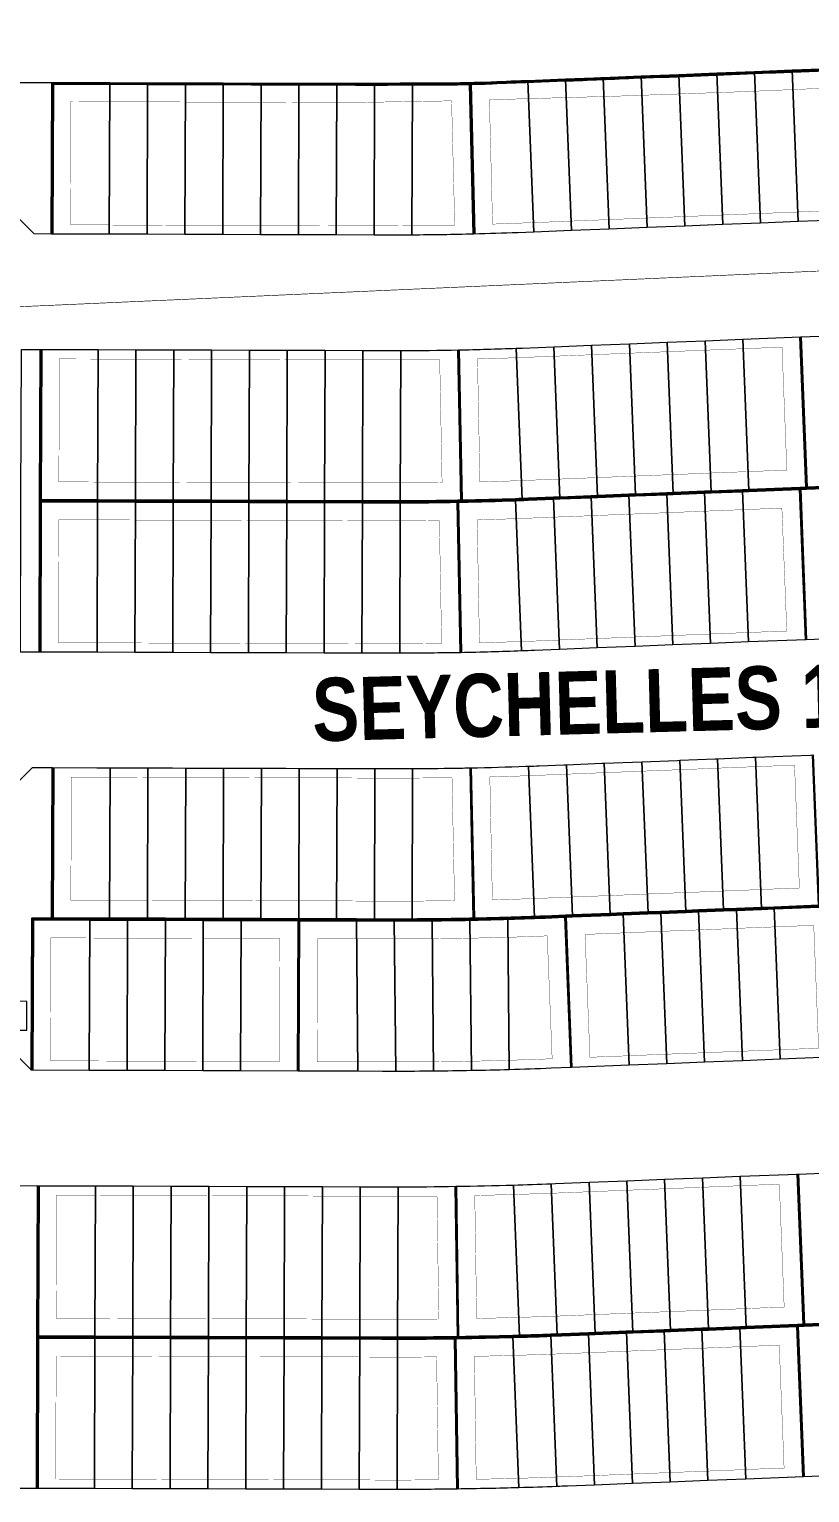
# Model space of a CAD drawing. Header units: centimetres. Extents: x -6122352 to 7132207, y -1694241 to 1947892.
# Drawn here: x 88925 to 212724, y 161259 to 393308 of the extents above; entities that cross this region are included whole.
import ezdxf

# ---------------------------------------------------------------- set-up
doc = ezdxf.new("R2010")
doc.units = ezdxf.units.CM
doc.header["$MEASUREMENT"] = 0
doc.linetypes.add('XR-AR-END-SETTING OUT PLAN$0$23261-XR-AR-SI-GF$0$HIDDEN', pattern=[0.375, 0.25, -0.125])
for name, color, linetype, lineweight, true_color in [('08-Compound Wall-2', 6, 'Continuous', 25, 0xff00ff), ('23585-XR-AR-DAMAC PLOT LIMITS$0$1-End units', 7, 'Continuous', 5, 0xf8991e), ('23585-XR-AR-DAMAC PLOT LIMITS$0$1-Open Space', 7, 'Continuous', 5, 0x90cf5a)]:
    doc.layers.add(name, color=color, linetype=linetype, lineweight=lineweight, true_color=true_color)
for name, color, linetype, lineweight in [('23585-XR-AR-BOUNDARY WALLS AND SETBACKS$0$A-ANNO-TEXT', 3, 'Continuous', 25), ('23585-XR-AR-DAMAC PLOT LIMITS$0$1-Mid units', 41, 'Continuous', 5), ('A-ANNO-TEXT', 3, 'Continuous', 25)]:
    doc.layers.add(name, color=color, linetype=linetype, lineweight=lineweight)
for name, color, linetype in [('23585-XR-AR-BOUNDARY WALLS AND SETBACKS$0$cluster name', 2, 'Continuous'), ('23585-XR-AR-BOUNDARY WALLS AND SETBACKS$0$setback', 7, 'XR-AR-END-SETTING OUT PLAN$0$23261-XR-AR-SI-GF$0$HIDDEN'), ('@MI-REF LAYER', 7, 'Continuous')]:
    doc.layers.add(name, color=color, linetype=linetype)
doc.layers.add('23585-XR-AR-DAMAC PLOT LIMITS$0$D-Phase New', color=7, linetype='Continuous', true_color=0x000080)
doc.styles.add('23585-XR-AR-BOUNDARY WALLS AND SETBACKS$0$Arial', font='arialbd.ttf')

# ---------------------------------------------------------------- blocks, each defined once
blk = doc.blocks.new('23585-XR-AR-BOUNDARY WALLS AND SETBACKS$0$A$Cfa569a08')
at = {"layer": '23585-XR-AR-BOUNDARY WALLS AND SETBACKS$0$cluster name', "style": '23585-XR-AR-BOUNDARY WALLS AND SETBACKS$0$Arial', "width": 0.8}
blk.add_text('SEYCHELLES 1', height=10, rotation=49.0537, dxfattribs=at).set_placement((496275.39, 2769184.99, -0.92))
blk = doc.blocks.new('23585-XR-AR-BOUNDARY WALLS AND SETBACKS')
at = {"layer": '08-Compound Wall-2'}
for points in [[(496188.07, 2769208.76), (496170.42, 2769225.02), (496180.69, 2769236.16), (496203.05, 2769260.43, -0.001228), (496213.91, 2769272.41, -0.022102), (496215.02, 2769273.67, -0.022102), (496215.2, 2769273.89, -0.022102), (496215.39, 2769274.1, -0.022102), (496215.78, 2769274.55), (496216.12, 2769274.95), (496216.46, 2769275.34, 0.000436), (496217, 2769275.96, -0.005084), (496220.96, 2769280.63), (496224.91, 2769285.3, 0.005876), (496228.67, 2769289.74, 0.005876), (496232.46, 2769294.23, 0.005876), (496245.26, 2769309.36, 0.005876), (496252.15, 2769317.51, 0.005876), (496258.06, 2769324.5), (496312.68, 2769389.1), (496331.01, 2769373.61)], [(496215.43, 2769273.85, -0.013599), (496215.54, 2769273.97, -0.022616), (496215.93, 2769274.42), (496216.27, 2769274.82), (496216.62, 2769275.21, 0.000437), (496217.15, 2769275.83, -0.005087), (496221.12, 2769280.5), (496225.07, 2769285.17, 0.005873), (496228.82, 2769289.61, 0.005872), (496232.61, 2769294.1, 0.005875), (496245.41, 2769309.23, 0.005874), (496252.31, 2769317.39, 0.005809), (496258.15, 2769324.3, 0.005809)], [(496280.27, 2769285.26), (496298.52, 2769269.83), (496297.92, 2769269.12), (496292.68, 2769262.92), (496292.02, 2769262.13), (496288.81, 2769258.33), (496288.14, 2769257.55), (496284.93, 2769253.75), (496284.27, 2769252.97), (496281.06, 2769249.17), (496280.39, 2769248.39), (496277.18, 2769244.59), (496276.52, 2769243.8), (496273.31, 2769240.01), (496272.65, 2769239.22), (496270.09, 2769236.2, -0.000473), (496269.44, 2769235.43, -0.000482), (496268.77, 2769234.64, -0.003988), (496263.2, 2769228.22), (496245.26, 2769244.01)], [(496188.2, 2769208.9), (496170.7, 2769225.04), (496180.83, 2769236.03), (496203.2, 2769260.29, -0.001229), (496214.06, 2769272.28, -0.022324), (496215.17, 2769273.54, -0.016973), (496215.3, 2769273.7, -0.016973)], [(496280.91, 2769211.86), (496262.99, 2769227.67), (496263.29, 2769228.01, 0.004035), (496268.92, 2769234.51, 0.000482), (496269.59, 2769235.3, 0.000473), (496270.24, 2769236.07), (496272.8, 2769239.09), (496273.46, 2769239.88), (496276.67, 2769243.67), (496277.34, 2769244.46), (496280.55, 2769248.26), (496281.21, 2769249.04), (496284.42, 2769252.84), (496285.08, 2769253.62), (496288.3, 2769257.42), (496288.96, 2769258.21), (496292.17, 2769262), (496292.83, 2769262.79), (496298.01, 2769268.91), (496316.26, 2769253.48)], [(496245.13, 2769243.86), (496263.07, 2769228.07), (496262.77, 2769227.73, -0.004291), (496256.66, 2769220.92, -0.001171), (496254.97, 2769219.08), (496252.6, 2769216.5), (496248.53, 2769212.09), (496244.47, 2769207.68), (496240.4, 2769203.27), (496236.33, 2769198.86), (496232.27, 2769194.45), (496228.2, 2769190.03), (496224.13, 2769185.62), (496218.07, 2769179.04), (496200.5, 2769195.24)], [(496330.49, 2769241.96), (496348.74, 2769226.53), (496344.21, 2769221.17), (496342.89, 2769219.62), (496340.33, 2769216.59), (496339.02, 2769215.04), (496336.46, 2769212.01), (496335.15, 2769210.45), (496332.59, 2769207.43), (496331.27, 2769205.87), (496328.71, 2769202.85), (496327.4, 2769201.29), (496323.52, 2769196.71), (496322.8, 2769195.86), (496320.72, 2769193.39, -0.000689), (496319.65, 2769192.13, -0.00178), (496316.87, 2769188.89, -0.002201), (496313.41, 2769184.91), (496295.45, 2769200.68)], [(496235.79, 2769162.71), (496218.22, 2769178.91), (496224.28, 2769185.49), (496228.35, 2769189.9), (496232.41, 2769194.31), (496236.48, 2769198.72), (496240.55, 2769203.13), (496244.61, 2769207.55), (496248.68, 2769211.96), (496252.75, 2769216.37), (496255.12, 2769218.94, 0.001171), (496256.81, 2769220.78, 0.004244), (496262.86, 2769227.52), (496280.78, 2769211.71)], [(496295.32, 2769200.53), (496313.28, 2769184.76), (496312.93, 2769184.37, -0.002502), (496308.95, 2769179.88, -0.001314), (496306.83, 2769177.54, -0.001189), (496304.91, 2769175.44, -0.000734), (496303.72, 2769174.14), (496302.78, 2769173.12), (496300.85, 2769171.03), (496298.71, 2769168.71), (496294.65, 2769164.3), (496290.58, 2769159.89), (496288.45, 2769157.57), (496286.51, 2769155.47), (496284.38, 2769153.16), (496282.45, 2769151.06), (496280.31, 2769148.75), (496278.38, 2769146.65), (496276.25, 2769144.34), (496274.31, 2769142.24), (496272.18, 2769139.92), (496268.25, 2769135.66), (496250.68, 2769151.86)], [(496312.44, 2769148.04), (496294.86, 2769164.24), (496298.86, 2769168.57), (496301, 2769170.89), (496302.93, 2769172.99), (496303.87, 2769174.01, 0.000734), (496305.06, 2769175.3, 0.001189), (496306.98, 2769177.41, 0.001314), (496309.09, 2769179.75, 0.002502), (496313.08, 2769184.23), (496313.49, 2769184.7, 0.002243), (496317.02, 2769188.76, 0.00178), (496319.8, 2769192, 0.000689), (496320.87, 2769193.26), (496322.89, 2769195.65), (496341.14, 2769180.22)], [(496377.86, 2769195.31), (496396.11, 2769179.87), (496395.51, 2769179.16), (496390.27, 2769172.96), (496389.6, 2769172.18), (496386.39, 2769168.38), (496385.73, 2769167.6), (496382.52, 2769163.8), (496381.86, 2769163.01), (496378.65, 2769159.22), (496377.98, 2769158.43), (496374.77, 2769154.64), (496374.11, 2769153.85), (496371.34, 2769150.58), (496370.9, 2769150.05), (496370.23, 2769149.27, -0.001867), (496367, 2769145.5), (496366.33, 2769144.72, -0.003237), (496360.64, 2769138.24), (496342.78, 2769154.12)], [(496378.36, 2769121.89), (496360.5, 2769137.78), (496360.73, 2769138.03, 0.003274), (496366.48, 2769144.59), (496367.15, 2769145.36, 0.001867), (496370.39, 2769149.14), (496371.05, 2769149.93), (496371.5, 2769150.45), (496374.26, 2769153.72), (496374.93, 2769154.51), (496378.14, 2769158.3), (496378.8, 2769159.09), (496382.01, 2769162.89), (496382.67, 2769163.67), (496385.88, 2769167.47), (496386.55, 2769168.25), (496389.76, 2769172.05), (496390.42, 2769172.83), (496395.6, 2769178.96), (496413.85, 2769163.53)], [(496342.65, 2769153.97), (496360.51, 2769138.09), (496360.29, 2769137.84, -0.003436), (496354.16, 2769131.05, -0.000938), (496352.47, 2769129.21), (496350.1, 2769126.63), (496346.03, 2769122.22), (496341.96, 2769117.81), (496337.9, 2769113.4), (496333.83, 2769108.98), (496329.76, 2769104.57), (496325.7, 2769100.16), (496321.63, 2769095.75), (496315.56, 2769089.17), (496297.99, 2769105.37)], [(496333.28, 2769072.83), (496315.71, 2769089.03), (496321.78, 2769095.61), (496325.84, 2769100.03), (496329.91, 2769104.44), (496333.98, 2769108.85), (496338.04, 2769113.26), (496342.11, 2769117.67), (496346.18, 2769122.08), (496350.24, 2769126.5), (496352.62, 2769129.07, 0.000938), (496354.31, 2769130.91, 0.003399), (496360.37, 2769137.63), (496378.23, 2769121.74)]]:
    blk.add_lwpolyline(points, format="xyb", dxfattribs=at)
for points in [[(496315.27, 2769326.65), (496333.52, 2769311.21), (496332.98, 2769310.58), (496327.74, 2769304.38), (496327.08, 2769303.6), (496323.87, 2769299.8), (496323.2, 2769299.01), (496319.99, 2769295.22), (496319.33, 2769294.43), (496316.12, 2769290.64), (496315.45, 2769289.85), (496312.24, 2769286.05), (496311.58, 2769285.27), (496308.37, 2769281.47), (496307.71, 2769280.69), (496304.5, 2769276.89), (496303.83, 2769276.11), (496298.65, 2769269.98), (496280.4, 2769285.41)], [(496316.39, 2769253.63), (496298.14, 2769269.07), (496298.74, 2769269.77), (496303.98, 2769275.98), (496304.65, 2769276.76), (496307.86, 2769280.56), (496308.52, 2769281.34), (496311.73, 2769285.14), (496312.4, 2769285.92), (496315.61, 2769289.72), (496316.27, 2769290.51), (496319.48, 2769294.3), (496320.14, 2769295.09), (496323.35, 2769298.88), (496324.02, 2769299.67), (496327.23, 2769303.47), (496327.89, 2769304.25), (496333.01, 2769310.3), (496351.26, 2769294.87)], [(496215.3, 2769273.7), (496233.25, 2769258.07)], [(496215.43, 2769273.85), (496233.39, 2769258.22)], [(496412.86, 2769236.69), (496431.11, 2769221.26), (496430.57, 2769220.63), (496425.33, 2769214.43), (496424.66, 2769213.64), (496421.45, 2769209.85), (496420.79, 2769209.06), (496417.58, 2769205.26), (496416.92, 2769204.48), (496413.71, 2769200.68), (496413.04, 2769199.9), (496409.83, 2769196.1), (496409.17, 2769195.32), (496405.96, 2769191.52), (496405.29, 2769190.73), (496402.08, 2769186.94), (496401.42, 2769186.15), (496396.24, 2769180.03), (496377.99, 2769195.46)], [(496341.27, 2769180.37), (496323.02, 2769195.81), (496323.68, 2769196.58), (496327.55, 2769201.16), (496328.87, 2769202.72), (496331.42, 2769205.74), (496332.74, 2769207.3), (496335.3, 2769210.33), (496336.61, 2769211.88), (496339.17, 2769214.91), (496340.49, 2769216.46), (496343.05, 2769219.49), (496344.36, 2769221.04), (496348.95, 2769226.48), (496350.2, 2769227.95), (496368.45, 2769212.52)], [(496413.98, 2769163.68), (496395.73, 2769179.11), (496396.33, 2769179.82), (496401.57, 2769186.02), (496402.24, 2769186.81), (496405.45, 2769190.6), (496406.11, 2769191.39), (496409.32, 2769195.19), (496409.98, 2769195.97), (496413.2, 2769199.77), (496413.86, 2769200.55), (496417.07, 2769204.35), (496417.73, 2769205.13), (496420.94, 2769208.93), (496421.61, 2769209.72), (496424.82, 2769213.51), (496425.48, 2769214.3), (496430.6, 2769220.35), (496448.85, 2769204.92)], [(496218.01, 2769178.83), (496200.36, 2769195.09)], [(496235.65, 2769162.56), (496218.01, 2769178.83)], [(496283.83, 2769117.01), (496266.26, 2769133.21), (496268.26, 2769135.38), (496272.33, 2769139.79), (496274.46, 2769142.1), (496276.39, 2769144.2), (496278.53, 2769146.52), (496280.46, 2769148.61), (496282.59, 2769150.93), (496284.53, 2769153.02), (496286.66, 2769155.34), (496288.59, 2769157.43), (496290.73, 2769159.75), (496294.73, 2769164.09), (496312.3, 2769147.89)], [(496283.7, 2769116.86), (496265.98, 2769133.2), (496268.11, 2769135.51), (496250.54, 2769151.71)], [(496315.5, 2769088.95), (496315.5, 2769088.95), (496297.86, 2769105.22)], [(496333.15, 2769072.69), (496315.5, 2769088.95)]]:
    blk.add_lwpolyline(points, dxfattribs=at)
at = {"layer": '23585-XR-AR-BOUNDARY WALLS AND SETBACKS$0$setback', "ltscale": 40, "const_width": 0.05}
for points in [[(496258.43, 2769320.26, -0.00535), (496219.27, 2769274.35), (496234.15, 2769261.4), (496239.18, 2769267.32), (496249.96, 2769280.08), (496273.29, 2769307.7)], [(496189.01, 2769211.97), (496174.66, 2769225.2), (496182.89, 2769234.13), (496205.28, 2769258.42, -0.000994), (496215.35, 2769269.81, -0.000994)], [(496215.35, 2769269.81), (496230.21, 2769256.87, -0.004038), (496189.01, 2769211.97, 0.004242)]]:
    blk.add_lwpolyline(points, format="xyb", dxfattribs=at)
for points in [[(496279.55, 2769282.08), (496294.44, 2769269.48), (496290.47, 2769264.79), (496289.8, 2769264), (496286.59, 2769260.21), (496285.93, 2769259.42), (496282.72, 2769255.62), (496282.05, 2769254.84), (496278.84, 2769251.04), (496278.18, 2769250.26), (496274.97, 2769246.46), (496274.31, 2769245.68), (496271.1, 2769241.88), (496270.43, 2769241.1), (496267.87, 2769238.07, -0.000473), (496267.22, 2769237.3, -0.000482), (496266.56, 2769236.52, -0.00262), (496262.94, 2769232.31), (496248.3, 2769245.2, 0.003026), (496252.33, 2769249.89, 0.000495), (496252.98, 2769250.66), (496256.21, 2769254.47), (496260.08, 2769259.05), (496263.95, 2769263.63), (496267.83, 2769268.22), (496271.7, 2769272.8), (496275.58, 2769277.38)], [(496281.7, 2769215.03), (496267.08, 2769227.93, 0.002894), (496271.13, 2769232.63, 0.000482), (496271.8, 2769233.42, 0.000473), (496272.45, 2769234.19), (496275.01, 2769237.22), (496275.68, 2769238.01), (496278.89, 2769241.8), (496279.55, 2769242.59), (496282.76, 2769246.38), (496283.43, 2769247.17), (496286.64, 2769250.97), (496287.3, 2769251.75), (496290.51, 2769255.55), (496291.17, 2769256.33), (496294.38, 2769260.13), (496295.05, 2769260.91), (496298.35, 2769264.83), (496313.25, 2769252.24), (496309.27, 2769247.54), (496305.4, 2769242.96), (496301.53, 2769238.38), (496297.65, 2769233.79), (496293.78, 2769229.21), (496289.9, 2769224.63), (496287.35, 2769221.6, -0.000914), (496286.03, 2769220.06, -0.002984)], [(496244.34, 2769240.7), (496258.97, 2769227.81, -0.003134), (496254.52, 2769222.88, -0.001171), (496252.84, 2769221.04), (496250.47, 2769218.47), (496246.4, 2769214.06), (496242.34, 2769209.65), (496238.27, 2769205.24), (496234.2, 2769200.82), (496230.14, 2769196.41), (496226.07, 2769192), (496222, 2769187.59), (496217.83, 2769183.07), (496203.5, 2769196.28), (496207.66, 2769200.81), (496211.73, 2769205.22), (496215.8, 2769209.63), (496219.86, 2769214.04), (496223.93, 2769218.45), (496228, 2769222.86), (496232.06, 2769227.27), (496236.13, 2769231.69), (496238.5, 2769234.26, 0.001227), (496240.2, 2769236.11, 0.003025)], [(496329.76, 2769238.78), (496344.65, 2769226.19), (496341.99, 2769223.05), (496340.68, 2769221.49, 0.000009), (496340.68, 2769221.49), (496338.12, 2769218.46), (496336.81, 2769216.91), (496334.25, 2769213.88), (496332.93, 2769212.33), (496330.37, 2769209.3), (496329.06, 2769207.75), (496326.5, 2769204.72), (496325.18, 2769203.16), (496321.31, 2769198.58), (496320.59, 2769197.73), (496318.5, 2769195.26, -0.000689), (496317.44, 2769194.01, -0.00178), (496314.68, 2769190.78, -0.000985), (496313.14, 2769189.01), (496298.49, 2769201.88, 0.002497), (496302.25, 2769206.24), (496302.54, 2769206.59, 0.000717), (496303.61, 2769207.85), (496306.17, 2769210.88), (496306.42, 2769211.17), (496310.04, 2769215.46), (496310.29, 2769215.75), (496314.17, 2769220.34), (496317.79, 2769224.62), (496318.04, 2769224.92), (496321.67, 2769229.2), (496321.91, 2769229.5), (496325.54, 2769233.79), (496325.79, 2769234.08)], [(496236.58, 2769165.78), (496222.25, 2769179), (496226.41, 2769183.52), (496230.48, 2769187.93), (496234.55, 2769192.35), (496238.61, 2769196.76), (496242.68, 2769201.17), (496246.75, 2769205.58), (496250.81, 2769209.99), (496254.88, 2769214.4), (496257.25, 2769216.98, 0.001171), (496258.95, 2769218.83, 0.002892), (496263.11, 2769223.43), (496277.73, 2769210.53, -0.002992), (496273.28, 2769205.6, -0.001121), (496271.59, 2769203.76), (496269.22, 2769201.19), (496265.15, 2769196.77), (496261.08, 2769192.36), (496257.02, 2769187.95), (496252.95, 2769183.54), (496248.88, 2769179.13), (496244.82, 2769174.72), (496240.75, 2769170.31)], [(496294.53, 2769197.37), (496309.18, 2769184.5, -0.001505), (496306.79, 2769181.82, -0.001314), (496304.69, 2769179.49, -0.001189), (496302.78, 2769177.4, -0.000734), (496301.59, 2769176.11), (496300.65, 2769175.09), (496298.72, 2769172.99), (496296.58, 2769170.68), (496292.52, 2769166.26), (496288.45, 2769161.85), (496286.31, 2769159.54), (496284.38, 2769157.44), (496282.25, 2769155.12), (496280.32, 2769153.03), (496278.18, 2769150.71), (496276.25, 2769148.62), (496274.11, 2769146.3), (496272.18, 2769144.21), (496270.05, 2769141.89), (496268.01, 2769139.68), (496253.68, 2769152.9), (496256.41, 2769155.87), (496257.84, 2769157.42), (496260.48, 2769160.28), (496261.91, 2769161.83), (496264.55, 2769164.69), (496265.98, 2769166.25), (496268.61, 2769169.1), (496270.04, 2769170.66), (496272.68, 2769173.52), (496274.11, 2769175.07), (496276.75, 2769177.93), (496278.18, 2769179.48), (496280.81, 2769182.34), (496282.24, 2769183.89), (496284.38, 2769186.21), (496286.31, 2769188.3), (496287.25, 2769189.33, 0.001121), (496289, 2769191.23, 0.000882), (496290.37, 2769192.74, 0.002696)], [(496377.13, 2769192.12), (496392.02, 2769179.53), (496388.05, 2769174.84), (496387.39, 2769174.05), (496384.18, 2769170.25), (496383.52, 2769169.47), (496380.31, 2769165.67), (496379.64, 2769164.89), (496376.43, 2769161.09), (496375.77, 2769160.31), (496372.56, 2769156.51), (496371.89, 2769155.72), (496369.13, 2769152.45), (496368.69, 2769151.93), (496368.02, 2769151.15, -0.001867), (496364.8, 2769147.39), (496364.13, 2769146.61, -0.002142), (496360.4, 2769142.34), (496345.82, 2769155.29, 0.0024), (496349.88, 2769159.95, 0.002337), (496353.79, 2769164.52), (496354.24, 2769165.04), (496357.67, 2769169.1), (496361.54, 2769173.68), (496365.42, 2769178.26), (496369.29, 2769182.84), (496373.16, 2769187.43)], [(496313.3, 2769151.19), (496298.96, 2769164.4), (496300.99, 2769166.61), (496303.13, 2769168.92), (496305.06, 2769171.02), (496306, 2769172.04, 0.000734), (496307.2, 2769173.34, 0.001189), (496309.13, 2769175.46, 0.001314), (496311.25, 2769177.81, 0.002502), (496315.26, 2769182.32), (496315.67, 2769182.79, 0.002243), (496319.22, 2769186.86, 0.00178), (496322.01, 2769190.12, 0.000689), (496323.08, 2769191.39), (496323.23, 2769191.57), (496338.13, 2769178.98), (496337.97, 2769178.8, -0.002661), (496333.67, 2769173.76, -0.002406), (496329.74, 2769169.25, -0.002406), (496325.76, 2769164.78, -0.002406), (496321.74, 2769160.35, -0.000831), (496320.34, 2769158.83), (496317.68, 2769155.94)], [(496379.16, 2769125.06), (496364.59, 2769138.02, 0.002317), (496368.67, 2769142.69), (496369.34, 2769143.47, 0.001867), (496372.6, 2769147.26), (496373.26, 2769148.05), (496373.71, 2769148.58), (496376.48, 2769151.85), (496377.14, 2769152.63), (496380.35, 2769156.43), (496381.01, 2769157.22), (496384.22, 2769161.01), (496384.89, 2769161.8), (496388.1, 2769165.59), (496388.76, 2769166.38), (496391.97, 2769170.18), (496392.64, 2769170.96), (496395.94, 2769174.87), (496410.83, 2769162.28), (496406.86, 2769157.59), (496402.99, 2769153), (496399.11, 2769148.42), (496395.24, 2769143.84), (496391.37, 2769139.26), (496388.6, 2769135.99, -0.000623), (496387.49, 2769134.68, -0.002175), (496383.6, 2769130.14, -0.002449)], [(496300.99, 2769106.41), (496305.16, 2769110.93), (496309.23, 2769115.34), (496313.29, 2769119.75), (496317.36, 2769124.17), (496321.43, 2769128.58), (496325.49, 2769132.99), (496329.56, 2769137.4), (496333.63, 2769141.81), (496336, 2769144.39, 0.000973), (496337.69, 2769146.23, 0.002399), (496341.84, 2769150.81), (496356.41, 2769137.85, -0.002468), (496352.02, 2769133, -0.000938), (496350.34, 2769131.17), (496347.96, 2769128.6), (496343.9, 2769124.18), (496339.83, 2769119.77), (496335.76, 2769115.36), (496331.7, 2769110.95), (496327.63, 2769106.54), (496323.56, 2769102.13), (496319.5, 2769097.72), (496315.33, 2769093.19)], [(496334.08, 2769075.91), (496319.74, 2769089.13), (496323.91, 2769093.65), (496327.98, 2769098.06), (496332.04, 2769102.47), (496336.11, 2769106.88), (496340.18, 2769111.29), (496344.24, 2769115.71), (496348.31, 2769120.12), (496352.38, 2769124.53), (496354.75, 2769127.11, 0.000938), (496356.45, 2769128.95, 0.002315), (496360.61, 2769133.54), (496375.17, 2769120.58, -0.002379), (496370.77, 2769115.72, -0.000905), (496369.09, 2769113.89), (496366.71, 2769111.31), (496362.65, 2769106.9), (496358.58, 2769102.49), (496354.51, 2769098.08), (496350.45, 2769093.67), (496346.38, 2769089.25), (496342.31, 2769084.84), (496338.25, 2769080.43)]]:
    blk.add_lwpolyline(points, format="xyb", close=True, dxfattribs=at)
for points in [[(496342, 2769183.56), (496327.11, 2769196.15), (496329.77, 2769199.29), (496331.08, 2769200.84), (496333.64, 2769203.87), (496334.95, 2769205.43), (496337.51, 2769208.45), (496338.83, 2769210.01), (496341.39, 2769213.03), (496342.7, 2769214.59), (496345.26, 2769217.62), (496346.58, 2769219.17), (496350.55, 2769223.87), (496365.44, 2769211.28), (496361.47, 2769206.58), (496357.59, 2769202), (496353.72, 2769197.42), (496349.84, 2769192.84), (496345.97, 2769188.25)], [(496284.63, 2769120.08), (496270.29, 2769133.3), (496270.39, 2769133.41), (496274.46, 2769137.82), (496276.59, 2769140.14), (496278.53, 2769142.23), (496280.66, 2769144.55), (496282.59, 2769146.65), (496284.73, 2769148.96), (496286.66, 2769151.06), (496288.79, 2769153.37), (496290.73, 2769155.47), (496292.86, 2769157.79), (496294.89, 2769159.99), (496309.23, 2769146.77), (496305.06, 2769142.25), (496301, 2769137.84), (496296.93, 2769133.43), (496292.86, 2769129.02), (496288.8, 2769124.61)]]:
    blk.add_lwpolyline(points, close=True, dxfattribs=at)
at = {"layer": '23585-XR-AR-BOUNDARY WALLS AND SETBACKS$0$A-ANNO-TEXT'}
blk.add_blockref('23585-XR-AR-BOUNDARY WALLS AND SETBACKS$0$A$Cfa569a08', (0, 0), dxfattribs=at)
blk = doc.blocks.new('A$C9d9485f6')
at = {"layer": 'A-ANNO-TEXT', "rotation": 312.4881850805905}
blk.add_blockref('23585-XR-AR-BOUNDARY WALLS AND SETBACKS', (-2377088.53, -1504219.25), dxfattribs=at)
blk = doc.blocks.new('23585-XR-AR-DAMAC PLOT LIMITS')
at = {"layer": '23585-XR-AR-DAMAC PLOT LIMITS$0$1-End units', "color": 251, "true_color": 0x636466}
for points in [[(496304.57, 2769276.83), (496303.91, 2769276.04), (496298.66, 2769269.84), (496280.34, 2769285.33), (496286.25, 2769292.32)], [(496298.66, 2769269.84), (496298, 2769269.05), (496292.76, 2769262.85), (496274.43, 2769278.35), (496280.34, 2769285.33)], [(496322.24, 2769260.54), (496316.33, 2769253.56), (496298, 2769269.05), (496298.66, 2769269.84), (496303.91, 2769276.04)], [(496316.33, 2769253.56), (496310.42, 2769246.57), (496292.09, 2769262.07), (496292.76, 2769262.85), (496298, 2769269.05)], [(496348.88, 2769226.54), (496344.28, 2769221.11), (496342.97, 2769219.55), (496324.64, 2769235.05), (496330.3, 2769241.74), (496330.55, 2769242.04)], [(496176.62, 2769231.75), (496194.27, 2769215.49), (496188.07, 2769208.76), (496170.42, 2769225.02)], [(496368.52, 2769212.6), (496362.61, 2769205.61), (496344.28, 2769221.11), (496348.88, 2769226.54), (496350.19, 2769228.1)], [(496206.56, 2769201.82), (496224.21, 2769185.56), (496218.01, 2769178.83), (496200.36, 2769195.09)], [(496347.12, 2769187.29), (496341.21, 2769180.3), (496322.88, 2769195.79), (496323.6, 2769196.65), (496327.47, 2769201.23), (496328.79, 2769202.78)], [(496402.16, 2769186.87), (496401.5, 2769186.09), (496396.25, 2769179.89), (496377.93, 2769195.38), (496383.83, 2769202.37)], [(496396.25, 2769179.89), (496395.59, 2769179.1), (496390.34, 2769172.9), (496372.02, 2769188.39), (496377.93, 2769195.38)], [(496224.21, 2769185.56), (496241.85, 2769169.29), (496235.65, 2769162.56), (496218.01, 2769178.83)], [(496419.82, 2769170.59), (496413.92, 2769163.6), (496395.59, 2769179.1), (496396.25, 2769179.89), (496401.5, 2769186.09)], [(496413.92, 2769163.6), (496408.01, 2769156.62), (496389.68, 2769172.11), (496390.34, 2769172.9), (496395.59, 2769179.1)], [(496318.78, 2769154.92), (496312.37, 2769147.96), (496294.72, 2769164.23), (496298.79, 2769168.64), (496300.92, 2769170.96)], [(496312.37, 2769147.96), (496306.17, 2769141.24), (496288.52, 2769157.5), (496290.65, 2769159.82), (496294.72, 2769164.23)], [(496256.74, 2769158.44), (496274.39, 2769142.17), (496272.25, 2769139.86), (496268.19, 2769135.44), (496250.54, 2769151.71), (496255.31, 2769156.89)], [(496289.9, 2769123.59), (496283.7, 2769116.86), (496266.05, 2769133.13), (496268.19, 2769135.44), (496272.25, 2769139.86)], [(496304.06, 2769111.95), (496321.7, 2769095.68), (496315.5, 2769088.95), (496297.86, 2769105.22)], [(496321.7, 2769095.68), (496339.35, 2769079.42), (496333.15, 2769072.69), (496315.5, 2769088.95)]]:
    blk.add_lwpolyline(points, close=True, dxfattribs=at)
for points in [[(496239.49, 2769265.36), (496237.86, 2769263.44, -0.003554), (496233.32, 2769258.15), (496215.21, 2769273.9, 0.003554), (496219.54, 2769278.94), (496221.16, 2769280.86)], [(496233.32, 2769258.15, -0.005011), (496226.79, 2769250.79), (496209.14, 2769267.06, 0.004901), (496215.21, 2769273.9)], [(496269.51, 2769235.36, -0.000482), (496268.85, 2769234.58, -0.004035), (496263.21, 2769228.07), (496245.2, 2769243.93, 0.004495), (496251.18, 2769250.86)], [(496263.21, 2769228.07), (496262.85, 2769227.66, -0.004291), (496256.74, 2769220.85), (496239.09, 2769237.12, 0.004493), (496245.2, 2769243.93)], [(496287.17, 2769219.08, -0.004334), (496280.85, 2769211.78), (496262.85, 2769227.66), (496263.21, 2769228.07, 0.004035), (496268.85, 2769234.58)], [(496280.85, 2769211.78, -0.004341), (496274.38, 2769204.59), (496256.74, 2769220.85, 0.004291), (496262.85, 2769227.66)], [(496319.72, 2769192.06, -0.00178), (496316.95, 2769188.82, -0.002243), (496313.42, 2769184.77), (496295.39, 2769200.61, 0.003796), (496301.1, 2769207.22), (496301.4, 2769207.56)], [(496313.42, 2769184.77), (496313.01, 2769184.3, -0.002502), (496309.02, 2769179.82, -0.001314), (496306.91, 2769177.48), (496289.26, 2769193.74, 0.003459), (496294.57, 2769199.68, 0.000537), (496295.39, 2769200.61)], [(496341.21, 2769180.3), (496339.12, 2769177.83, -0.002661), (496334.81, 2769172.78), (496316.95, 2769188.82, 0.00178), (496319.72, 2769192.06, 0.000689), (496320.79, 2769193.32), (496322.88, 2769195.79)], [(496367.08, 2769145.43), (496366.4, 2769144.65, -0.003274), (496360.65, 2769138.1), (496342.71, 2769154.04, 0.003566), (496348.75, 2769160.93)], [(496360.65, 2769138.1), (496360.36, 2769137.77, -0.003436), (496354.23, 2769130.98), (496336.59, 2769147.24, 0.003565), (496342.71, 2769154.04)], [(496384.73, 2769129.15, -0.003539), (496378.29, 2769121.82), (496360.36, 2769137.77), (496360.65, 2769138.1, 0.003274), (496366.4, 2769144.65)], [(496378.29, 2769121.82, -0.003469), (496371.88, 2769114.71), (496354.23, 2769130.98, 0.003436), (496360.36, 2769137.77)]]:
    blk.add_lwpolyline(points, format="xyb", close=True, dxfattribs=at)
at = {"layer": '23585-XR-AR-DAMAC PLOT LIMITS$0$1-Mid units', "color": 251, "true_color": 0x636466}
for points in [[(496252.15, 2769317.51), (496270.48, 2769302.02), (496266.61, 2769297.44), (496248.28, 2769312.93)], [(496248.28, 2769312.93), (496266.61, 2769297.44), (496262.73, 2769292.86), (496244.4, 2769308.35)], [(496244.4, 2769308.35), (496262.73, 2769292.86), (496258.86, 2769288.27), (496240.53, 2769303.77)], [(496240.53, 2769303.77), (496258.86, 2769288.27), (496254.98, 2769283.69), (496236.66, 2769299.19)], [(496236.66, 2769299.19), (496254.98, 2769283.69), (496251.11, 2769279.11), (496232.78, 2769294.61)], [(496232.78, 2769294.61), (496251.11, 2769279.11), (496247.24, 2769274.53), (496228.91, 2769290.02)], [(496228.91, 2769290.02), (496247.24, 2769274.53), (496243.36, 2769269.95), (496225.03, 2769285.44)], [(496225.03, 2769285.44), (496243.36, 2769269.95), (496239.49, 2769265.36), (496221.16, 2769280.86)], [(496292.76, 2769262.85), (496292.09, 2769262.07), (496288.88, 2769258.27), (496270.56, 2769273.77), (496274.43, 2769278.35)], [(496288.88, 2769258.27), (496288.22, 2769257.48), (496285.01, 2769253.69), (496266.68, 2769269.18), (496270.56, 2769273.77)], [(496285.01, 2769253.69), (496284.34, 2769252.9), (496281.13, 2769249.11), (496262.81, 2769264.6), (496266.68, 2769269.18)], [(496281.13, 2769249.11), (496280.47, 2769248.32), (496277.26, 2769244.52), (496258.93, 2769260.02), (496262.81, 2769264.6)], [(496205.09, 2769262.63), (496222.73, 2769246.37), (496218.67, 2769241.95), (496201.02, 2769258.22)], [(496310.42, 2769246.57), (496306.55, 2769241.99), (496288.22, 2769257.48), (496288.88, 2769258.27), (496292.09, 2769262.07)], [(496277.26, 2769244.52), (496276.6, 2769243.74), (496273.39, 2769239.94), (496255.06, 2769255.44), (496258.93, 2769260.02)], [(496201.02, 2769258.22), (496218.67, 2769241.95), (496214.6, 2769237.54), (496196.95, 2769253.81)], [(496306.55, 2769241.99), (496302.67, 2769237.41), (496284.34, 2769252.9), (496285.01, 2769253.69), (496288.22, 2769257.48)], [(496196.95, 2769253.81), (496214.6, 2769237.54), (496210.53, 2769233.13), (496192.89, 2769249.4)], [(496302.67, 2769237.41), (496298.8, 2769232.83), (496280.47, 2769248.32), (496281.13, 2769249.11), (496284.34, 2769252.9)], [(496192.89, 2769249.4), (496210.53, 2769233.13), (496206.47, 2769228.72), (496188.82, 2769244.99)], [(496298.8, 2769232.83), (496294.92, 2769228.24), (496276.6, 2769243.74), (496277.26, 2769244.52), (496280.47, 2769248.32)], [(496188.82, 2769244.99), (496206.47, 2769228.72), (496202.4, 2769224.31), (496184.75, 2769240.57)], [(496294.92, 2769228.24), (496291.05, 2769223.66), (496272.72, 2769239.16), (496273.39, 2769239.94), (496276.6, 2769243.74)], [(496184.75, 2769240.57), (496202.4, 2769224.31), (496198.33, 2769219.9), (496180.69, 2769236.16)], [(496180.69, 2769236.16), (496198.33, 2769219.9), (496194.27, 2769215.49), (496176.62, 2769231.75)], [(496324.64, 2769235.05), (496342.97, 2769219.55), (496340.41, 2769216.53), (496339.1, 2769214.97), (496320.77, 2769230.47), (496324.39, 2769234.75)], [(496235.03, 2769232.7), (496252.67, 2769216.44), (496248.61, 2769212.02), (496230.96, 2769228.29)], [(496320.77, 2769230.47), (496339.1, 2769214.97), (496336.54, 2769211.94), (496335.22, 2769210.39), (496316.9, 2769225.89), (496320.52, 2769230.17)], [(496230.96, 2769228.29), (496248.61, 2769212.02), (496244.54, 2769207.61), (496226.89, 2769223.88)], [(496316.9, 2769225.89), (496335.22, 2769210.39), (496332.66, 2769207.36), (496331.35, 2769205.81), (496313.02, 2769221.3), (496316.65, 2769225.59)], [(496226.89, 2769223.88), (496244.54, 2769207.61), (496240.47, 2769203.2), (496222.83, 2769219.47)], [(496331.35, 2769205.81), (496328.79, 2769202.78), (496327.47, 2769201.23), (496309.15, 2769216.72), (496313.02, 2769221.3)], [(496362.61, 2769205.61), (496358.74, 2769201.03), (496340.41, 2769216.53), (496342.97, 2769219.55), (496344.28, 2769221.11)], [(496222.83, 2769219.47), (496240.47, 2769203.2), (496236.41, 2769198.79), (496218.76, 2769215.06)], [(496252.67, 2769216.44), (496270.32, 2769200.17), (496266.25, 2769195.76), (496248.61, 2769212.02)], [(496327.47, 2769201.23), (496323.6, 2769196.65), (496305.27, 2769212.14), (496308.9, 2769216.43), (496309.15, 2769216.72)], [(496358.74, 2769201.03), (496354.86, 2769196.45), (496336.54, 2769211.94), (496339.1, 2769214.97), (496340.41, 2769216.53)], [(496218.76, 2769215.06), (496236.41, 2769198.79), (496232.34, 2769194.38), (496214.69, 2769210.65)], [(496214.69, 2769210.65), (496232.34, 2769194.38), (496228.27, 2769189.97), (496210.63, 2769206.23)], [(496248.61, 2769212.02), (496266.25, 2769195.76), (496262.19, 2769191.35), (496244.54, 2769207.61)], [(496354.86, 2769196.45), (496350.99, 2769191.87), (496332.66, 2769207.36), (496335.22, 2769210.39), (496336.54, 2769211.94)], [(496210.63, 2769206.23), (496228.27, 2769189.97), (496224.21, 2769185.56), (496206.56, 2769201.82)], [(496244.54, 2769207.61), (496262.19, 2769191.35), (496258.12, 2769186.94), (496240.47, 2769203.2)], [(496350.99, 2769191.87), (496347.12, 2769187.29), (496328.79, 2769202.78), (496331.35, 2769205.81), (496332.66, 2769207.36)], [(496240.47, 2769203.2), (496258.12, 2769186.94), (496254.05, 2769182.52), (496236.41, 2769198.79)], [(496236.41, 2769198.79), (496254.05, 2769182.52), (496249.99, 2769178.11), (496232.34, 2769194.38)], [(496232.34, 2769194.38), (496249.99, 2769178.11), (496245.92, 2769173.7), (496228.27, 2769189.97)], [(496228.27, 2769189.97), (496245.92, 2769173.7), (496241.85, 2769169.29), (496224.21, 2769185.56)], [(496302.85, 2769173.05), (496300.92, 2769170.96), (496298.79, 2769168.64), (496281.14, 2769184.91), (496283.28, 2769187.22), (496285.21, 2769189.32)], [(496390.34, 2769172.9), (496389.68, 2769172.11), (496386.47, 2769168.32), (496368.14, 2769183.81), (496372.02, 2769188.39)], [(496281.14, 2769184.91), (496298.79, 2769168.64), (496294.72, 2769164.23), (496277.08, 2769180.5), (496279.71, 2769183.35)], [(496386.47, 2769168.32), (496385.81, 2769167.53), (496382.6, 2769163.73), (496364.27, 2769179.23), (496368.14, 2769183.81)], [(496294.72, 2769164.23), (496290.65, 2769159.82), (496273.01, 2769176.09), (496275.64, 2769178.94), (496277.08, 2769180.5)], [(496382.6, 2769163.73), (496381.93, 2769162.95), (496378.72, 2769159.15), (496360.4, 2769174.65), (496364.27, 2769179.23)], [(496290.65, 2769159.82), (496288.52, 2769157.5), (496286.59, 2769155.41), (496268.94, 2769171.67), (496271.58, 2769174.53), (496273.01, 2769176.09)], [(496378.72, 2769159.15), (496378.06, 2769158.37), (496374.85, 2769154.57), (496356.52, 2769170.07), (496360.4, 2769174.65)], [(496286.59, 2769155.41), (496284.45, 2769153.09), (496282.52, 2769151), (496264.88, 2769167.26), (496267.51, 2769170.12), (496268.94, 2769171.67)], [(496408.01, 2769156.62), (496404.13, 2769152.04), (496385.81, 2769167.53), (496386.47, 2769168.32), (496389.68, 2769172.11)], [(496374.85, 2769154.57), (496374.18, 2769153.79), (496371.42, 2769150.52), (496370.97, 2769149.99), (496352.65, 2769165.49), (496353.09, 2769166.01), (496356.52, 2769170.07)], [(496282.52, 2769151), (496280.39, 2769148.68), (496278.45, 2769146.58), (496260.81, 2769162.85), (496263.44, 2769165.71), (496264.88, 2769167.26)], [(496404.13, 2769152.04), (496400.26, 2769147.45), (496381.93, 2769162.95), (496382.6, 2769163.73), (496385.81, 2769167.53)], [(496278.45, 2769146.58), (496276.32, 2769144.27), (496274.39, 2769142.17), (496256.74, 2769158.44), (496259.38, 2769161.3), (496260.81, 2769162.85)], [(496381.93, 2769162.95), (496400.26, 2769147.45), (496396.39, 2769142.87), (496378.06, 2769158.37), (496378.72, 2769159.15)], [(496306.17, 2769141.24), (496302.1, 2769136.82), (496284.45, 2769153.09), (496286.59, 2769155.41), (496288.52, 2769157.5)], [(496396.39, 2769142.87), (496392.51, 2769138.29), (496374.18, 2769153.79), (496374.85, 2769154.57), (496378.06, 2769158.37)], [(496302.1, 2769136.82), (496298.03, 2769132.41), (496280.39, 2769148.68), (496282.52, 2769151), (496284.45, 2769153.09)], [(496298.03, 2769132.41), (496293.97, 2769128), (496276.32, 2769144.27), (496278.45, 2769146.58), (496280.39, 2769148.68)], [(496293.97, 2769128), (496289.9, 2769123.59), (496272.25, 2769139.86), (496274.39, 2769142.17), (496276.32, 2769144.27)], [(496332.52, 2769142.83), (496350.17, 2769126.56), (496346.1, 2769122.15), (496328.46, 2769138.42)], [(496328.46, 2769138.42), (496346.1, 2769122.15), (496342.04, 2769117.74), (496324.39, 2769134.01)], [(496324.39, 2769134.01), (496342.04, 2769117.74), (496337.97, 2769113.33), (496320.32, 2769129.59)], [(496320.32, 2769129.59), (496337.97, 2769113.33), (496333.9, 2769108.92), (496316.26, 2769125.18)], [(496316.26, 2769125.18), (496333.9, 2769108.92), (496329.84, 2769104.5), (496312.19, 2769120.77)], [(496367.82, 2769110.3), (496363.75, 2769105.88), (496346.1, 2769122.15), (496350.17, 2769126.56)], [(496312.19, 2769120.77), (496329.84, 2769104.5), (496325.77, 2769100.09), (496308.12, 2769116.36)], [(496346.1, 2769122.15), (496363.75, 2769105.88), (496359.68, 2769101.47), (496342.04, 2769117.74)], [(496342.04, 2769117.74), (496359.68, 2769101.47), (496355.62, 2769097.06), (496337.97, 2769113.33)], [(496308.12, 2769116.36), (496325.77, 2769100.09), (496321.7, 2769095.68), (496304.06, 2769111.95)], [(496337.97, 2769113.33), (496355.62, 2769097.06), (496351.55, 2769092.65), (496333.9, 2769108.92)], [(496333.9, 2769108.92), (496351.55, 2769092.65), (496347.48, 2769088.24), (496329.84, 2769104.5)], [(496347.48, 2769088.24), (496343.42, 2769083.83), (496325.77, 2769100.09), (496329.84, 2769104.5)], [(496325.77, 2769100.09), (496343.42, 2769083.83), (496339.35, 2769079.42), (496321.7, 2769095.68)]]:
    blk.add_lwpolyline(points, close=True, dxfattribs=at)
for points in [[(496226.79, 2769250.79, -0.002145), (496223.95, 2769247.68), (496222.73, 2769246.37), (496205.09, 2769262.63), (496206.3, 2769263.95, 0.002255), (496209.14, 2769267.06)], [(496273.39, 2769239.94), (496272.72, 2769239.16), (496270.16, 2769236.13, -0.000473), (496269.51, 2769235.36), (496251.18, 2769250.86, 0.000495), (496251.84, 2769251.63), (496255.06, 2769255.44)], [(496291.05, 2769223.66), (496288.49, 2769220.64, -0.000914), (496287.17, 2769219.08), (496268.85, 2769234.58, 0.000482), (496269.51, 2769235.36, 0.000473), (496270.16, 2769236.13), (496272.72, 2769239.16)], [(496256.74, 2769220.85, -0.001171), (496255.05, 2769219.01), (496252.67, 2769216.44), (496235.03, 2769232.7), (496237.4, 2769235.28, 0.001227), (496239.09, 2769237.12)], [(496274.38, 2769204.59, -0.001121), (496272.69, 2769202.74), (496270.32, 2769200.17), (496252.67, 2769216.44), (496255.05, 2769219.01, 0.001171), (496256.74, 2769220.85)], [(496323.6, 2769196.65), (496322.88, 2769195.79), (496320.79, 2769193.32, -0.000689), (496319.72, 2769192.06), (496301.4, 2769207.56, 0.000717), (496302.47, 2769208.82), (496305.02, 2769211.85), (496305.27, 2769212.14)], [(496306.91, 2769177.48, -0.001189), (496304.99, 2769175.37, -0.000734), (496303.8, 2769174.08), (496302.85, 2769173.05), (496285.21, 2769189.32), (496286.15, 2769190.34, 0.001121), (496287.89, 2769192.24, 0.000882), (496289.26, 2769193.74)], [(496334.81, 2769172.78, -0.002406), (496330.86, 2769168.26), (496313.01, 2769184.3), (496313.42, 2769184.77, 0.002243), (496316.95, 2769188.82)], [(496330.86, 2769168.26, -0.002406), (496326.88, 2769163.78), (496309.02, 2769179.82, 0.002502), (496313.01, 2769184.3)], [(496326.88, 2769163.78, -0.002406), (496322.84, 2769159.33), (496304.99, 2769175.37, 0.001189), (496306.91, 2769177.48, 0.001314), (496309.02, 2769179.82)], [(496322.84, 2769159.33, -0.000831), (496321.44, 2769157.81), (496318.78, 2769154.92), (496300.92, 2769170.96), (496302.85, 2769173.05), (496303.8, 2769174.08, 0.000734), (496304.99, 2769175.37)], [(496370.97, 2769149.99), (496370.31, 2769149.21, -0.001867), (496367.08, 2769145.43), (496348.75, 2769160.93, 0.002337), (496352.65, 2769165.49)], [(496392.51, 2769138.29), (496389.75, 2769135.02, -0.000623), (496388.64, 2769133.71), (496370.31, 2769149.21), (496370.97, 2769149.99), (496371.42, 2769150.52), (496374.18, 2769153.79)], [(496388.64, 2769133.71, -0.002175), (496384.73, 2769129.15), (496366.4, 2769144.65), (496367.08, 2769145.43, 0.001867), (496370.31, 2769149.21)], [(496354.23, 2769130.98, -0.000938), (496352.54, 2769129.14), (496350.17, 2769126.56), (496332.52, 2769142.83), (496334.9, 2769145.41, 0.000973), (496336.59, 2769147.24)], [(496371.88, 2769114.71, -0.000905), (496370.19, 2769112.87), (496367.82, 2769110.3), (496350.17, 2769126.56), (496352.54, 2769129.14, 0.000938), (496354.23, 2769130.98)]]:
    blk.add_lwpolyline(points, format="xyb", close=True, dxfattribs=at)
at = {"layer": '23585-XR-AR-DAMAC PLOT LIMITS$0$1-Open Space', "color": 251, "true_color": 0x636466}
blk.add_lwpolyline([(496252.15, 2769317.51), (496248.28, 2769312.93), (496244.4, 2769308.35), (496240.53, 2769303.77), (496236.66, 2769299.19), (496232.78, 2769294.61), (496228.91, 2769290.02), (496225.03, 2769285.44), (496221.16, 2769280.86), (496219.54, 2769278.94, -0.003554), (496215.21, 2769273.9, -0.004901), (496209.14, 2769267.06, -0.002255), (496206.3, 2769263.95), (496205.09, 2769262.63), (496201.02, 2769258.22), (496196.95, 2769253.81), (496192.89, 2769249.4), (496188.82, 2769244.99), (496184.75, 2769240.57), (496180.69, 2769236.16), (496176.62, 2769231.75), (496170.42, 2769225.02), (496165.61, 2769219.8)], format="xyb", dxfattribs=at)
for points in [[(496170.42, 2769225.02), (496188.07, 2769208.76), (496186.2, 2769206.74), (496180.05, 2769206.49), (496165.61, 2769219.8)], [(496218.01, 2769178.83), (496235.65, 2769162.56), (496233.62, 2769160.36), (496215.97, 2769176.62), (496198.33, 2769192.89), (496200.36, 2769195.09)], [(496268.19, 2769135.44), (496266.05, 2769133.13), (496283.7, 2769116.86), (496277.55, 2769116.61), (496276.08, 2769117.97), (496278.51, 2769120.6), (496275.15, 2769123.7), (496272.72, 2769121.06), (496248.66, 2769143.25), (496248.41, 2769149.4), (496250.54, 2769151.71)], [(496315.5, 2769088.95), (496333.15, 2769072.69), (496331.12, 2769070.48), (496313.47, 2769086.75), (496295.82, 2769103.01), (496297.86, 2769105.22)]]:
    blk.add_lwpolyline(points, close=True, dxfattribs=at)
at = {"layer": '23585-XR-AR-DAMAC PLOT LIMITS$0$D-Phase New', "color": 8, "const_width": 0.1}
blk.add_lwpolyline([(495391.99, 2768603.44), (495858.52, 2768621.69), (495996.96, 2768685.41), (496078.62, 2768680.77), (496168.33, 2768809.16), (496228.1, 2768880.43), (496366.34, 2769035.68), (496192.24, 2769196.16, -0.049904), (496746.31, 2769775.07)], format="xyb", dxfattribs=at)
blk.add_lwpolyline([(496900.1, 2769610.96), (496921.28, 2769621.25), (496936.56, 2769633.58), (496885.44, 2769737.97), (496874.35, 2769760.79), (496832.05, 2769846.37, 0.006928), (496746.31, 2769775.07, 0.049904), (496192.24, 2769196.16), (496366.34, 2769035.68), (496464.74, 2769146.2), (496601.21, 2769277.62), (496681.41, 2769354.87), (496699.47, 2769372.26), (496774.4, 2769438.43), (496894.23, 2769525.45), (496932.27, 2769551.82, -0.033948)], format="xyb", close=True, dxfattribs=at)
blk = doc.blocks.new('A$Cf093b529')
at = {"layer": 'A-ANNO-TEXT'}
blk.add_blockref('23585-XR-AR-DAMAC PLOT LIMITS', (-495391.99, -2768603.44), dxfattribs=at)

msp = doc.modelspace()

# ---------------------------------------------------------------- block references
at = {"layer": '@MI-REF LAYER', "xscale": 1000, "yscale": 1000, "zscale": 1000}
msp.add_blockref('A$C9d9485f6', (-23958.95046, 48155.57226), dxfattribs=at)
at = {"layer": '@MI-REF LAYER', "xscale": 1000, "yscale": 1000, "zscale": 1000, "rotation": 312.4882903633292}
msp.add_blockref('A$Cf093b529', (-891608.73293, 539022.72011), dxfattribs=at)

doc.saveas('drawing.dxf')
